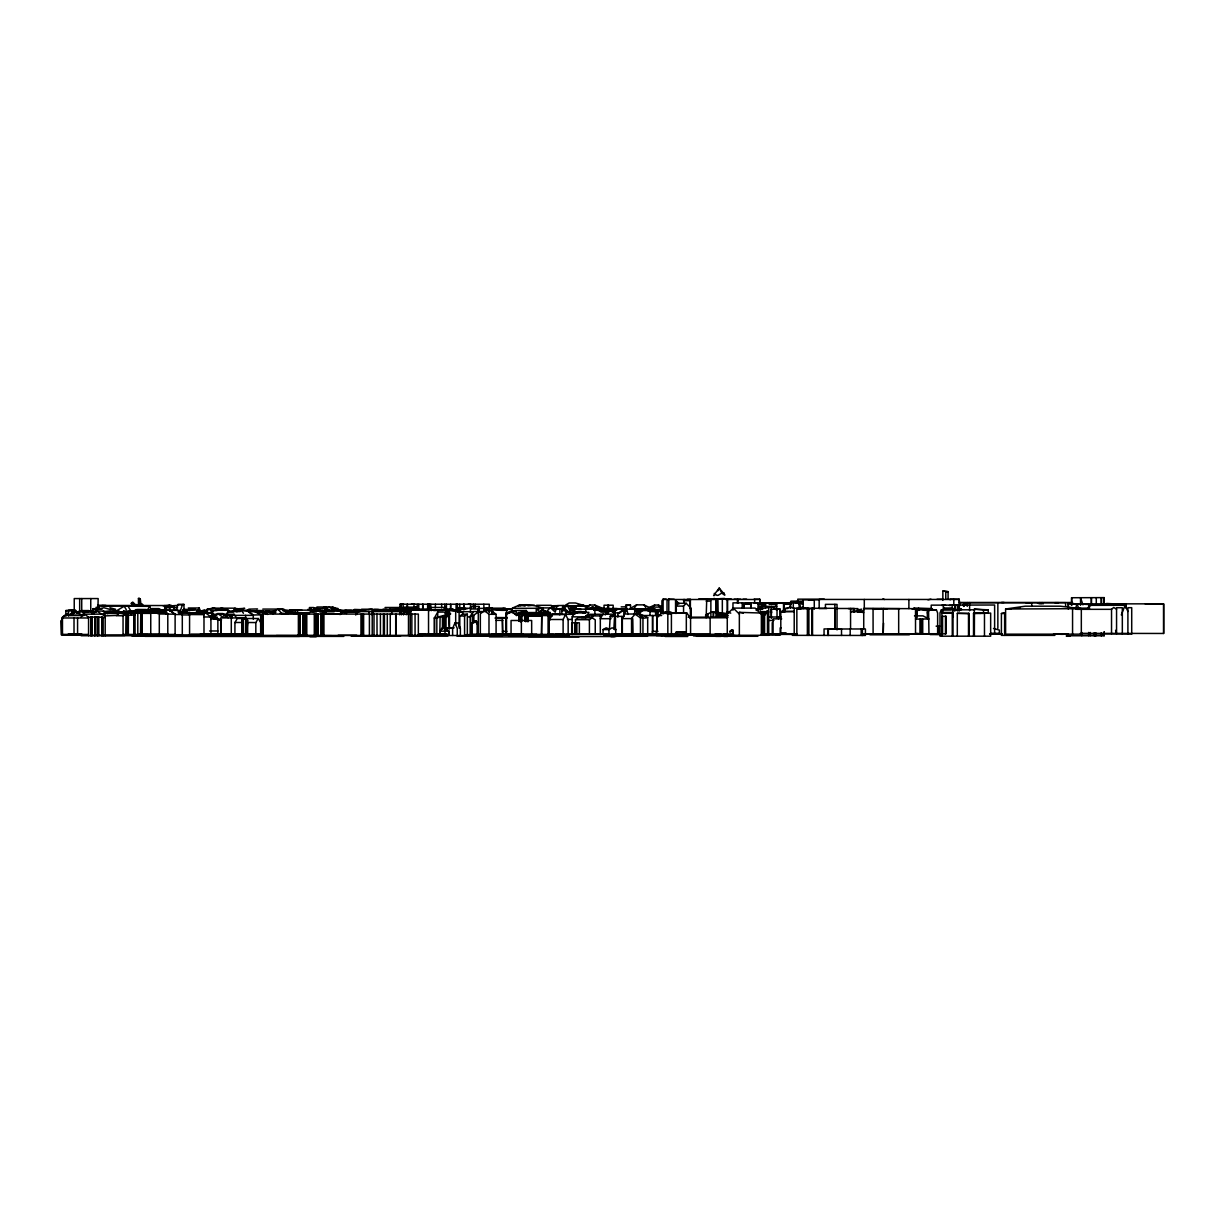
<?xml version="1.0" encoding="UTF-8"?>
<svg xmlns="http://www.w3.org/2000/svg" width="1225" height="1225" viewBox="0 0 1225 1225"><rect width="100%" height="100%" fill="white"/><g stroke="black" fill="none" stroke-linecap="round" stroke-linejoin="round"><path stroke-width="1.5" d="M478.424 608.672L478.485 612.102L478.485 608.412L492.511 608.289L492.511 613.832M525.877 621.243L525.234 615.517L525.265 621.274L525.234 615.517L548.08 615.562L550.285 612.546L518.742 612.546L518.803 615.746M779.804 609.208L771.291 609.208L771.321 618.181L771.291 607.018L774.077 607.018L774.077 609.208M988.238 612.73L974.319 613.051L974.273 636.188L974.319 613.403M716.334 611.842L716.472 599.025L716.656 613.679M576.592 613.082L574.203 613.082C575.628 611.26 583.238 610.509 585.029 613.082L583.697 613.082A28.42 2.71 6 0 1 585.32 613.143L583.069 612.852M105.748 611.75L115.349 610.708L115.334 611.566L110.357 611.612M883.577 623.157L883.21 634.029L883.21 608.519L886.823 609.085M942.301 625.531L941.903 636.188L941.903 612.454L952.269 612.454L953.356 616.665M246.455 635.147L247.695 622.484L255.826 622.576L258.276 618.503L260.665 622.468M544.497 613.465L545.033 610.785L540.822 610.724L539.398 613.281M801.808 604.277L802.161 602.562L799.986 602.7L799.113 604.277M470.951 606.482L470.415 608.917L478.317 609.055L479.021 606.482L470.951 606.482L471.074 608.274M615.44 630.584L615.44 616.588L614.582 616.175L610.218 616.175L609.499 628.685M614.582 616.175L613.863 628.685M585.657 618.043L586.362 615.317L586.362 617.186M591.92 618.043L592.624 615.317L592.624 617.186M1041.709 603.925L1042.077 602.577L1043.103 603.925M1075.458 609.07L1076.943 603.848L1079.041 609.07M634.274 613.832L635.622 609.208L624.98 609.208M1121.304 614.935L1125.086 605.288L1091.153 605.334L1088.244 607.355M574.693 612.913L571.585 612.944L572.841 609.024L573.974 610.678M732.764 629.926L733.178 634.183L730.039 634.183L730.039 631.227L732.764 629.926L732.351 634.183M197.623 612.607L199.154 607.998L188.282 607.998M446.237 615.455L446.911 613.449L450.57 613.434M918.168 609.254L918.551 608.121L932.164 608.595M165.988 613.955L166.462 612.531L158.362 612.469L159.296 613.955L175.114 614.184L175.114 634.718M184.148 604.522L177.947 604.522L175.987 610.31L180.519 610.356L182.556 604.538L183.842 604.308L184.148 610.356M706.136 617.752L706.733 599.347M730.881 631.227L731.34 629.926M190.962 613.189L202.278 612.776L203.993 614.628L203.993 635.117M927.34 613.021L928.565 609.958L936.421 609.866L937.63 613.021L937.63 633.892M562.03 608.764L563.362 605.472L557.467 605.563L555.507 609.958M90.926 635.729L91.109 616.91L94.907 617.216L94.907 635.729M1087.831 608.335L1089.178 608.212M689.813 608.167L690.379 599.362L690.379 617.798M761.506 607.003L761.843 606.207L762.808 607.003M452.622 628.394L454.934 623.02L458.028 622.958L460.37 628.394L460.37 635.438M132.438 603.466L132.912 602.363L134.168 603.466L130.983 603.466L132.912 602.363M517.578 613.419L526.321 610.525L527.96 613.312M790.217 608.274L790.217 602.746L795.806 602.608M951.32 609.683L941.412 609.728L940.019 612.868L940.019 636.188L990.658 636.188L990.658 613.097L973.523 613.403L973.523 636.188M239.258 609.483L244.709 608.35L233.883 609.024L236.9 609.024L235.062 608.167L233.393 611.842L228.064 611.796M952.177 609.024L944.781 608.993L944.046 608.029L943.327 609.024L943.327 605.15M717.927 590.741L719.197 588.107L721.862 593.053L724.419 595.028A3.706 0.858 49.2 0 0 724.909 594.937L719.197 588.107L713.624 595.442A3.476 0.842 -52.1 0 0 714.313 595.457L714.864 595.074M605.211 614.965L608.978 609.453L610.249 609.453L615.256 613.526L615.256 614.981L614.46 615.195L614.46 612.837L616.144 609.284L626.725 609.284L628.058 614.46M626.725 609.284L624.934 613.051L624.934 609.361L623.831 609.346L617.844 613.419L617.844 617.232M795.806 602.792L801.808 602.838L803.171 601.368M790.217 602.746L790.998 601.138L802.62 601.138M552.659 613.893L551.342 616.619L552.659 613.893L559.595 614.368L549.811 614.368M549.06 634.673L549.06 619.498L551.526 614.491L565.582 614.491L568.155 619.636L568.155 634.673L535.57 634.703M563.117 634.673L563.117 619.498L565.582 614.491M406.256 614.782L407.757 611.734L408.323 614.782M103.176 614.782L103.849 613.419L123.403 613.419M323.584 612.194L325.804 607.753L326.708 607.677L327.764 610.693M622.346 634.366L622.346 618.61L624.643 614.016L639.971 614.016L647.688 617.63L647.688 634.366M632.513 618.61L632.651 634.366L632.513 618.61L622.346 618.61M1039.152 603.925L1039.841 602.577L1040.546 603.925M573.698 613.082L574.234 612.071M470.614 634.657L470.614 616.895L473.355 611.704L461.611 611.704M147.398 610.28L149.557 606.36L124.246 606.207L114.951 611.719M247.664 635.147L247.664 620.248L244.173 617.967L241.738 620.325L241.738 635.147M724.297 593.053L723.516 594.186M612.822 609.683L613.434 608.58L617.14 608.58M211.466 613.357L213.181 610.295L228.769 610.295L226.12 614.812M756.208 610.555L756.989 609.177L759.178 609.192M446.421 612.087L437.738 612.087L434.661 617.492L434.661 634.473M401.754 609.284L402.244 608.427L403.515 609.284L403.515 614.827M602.93 614.184L600.311 618.686L611.091 618.686M611.964 617.186L613.71 614.184L615.471 616.711M551.342 616.619L552.659 614.368M234.924 635.147L234.924 622.484L237.328 618.503L258.276 618.503M572.182 616.849L574.862 612.362L588.934 612.362L586.254 616.849L572.182 616.849L572.32 634.489M101.797 635.729L101.797 617.339L105.182 617.477L103.788 614.154L84.494 614.154L81.11 616.864M450.54 614.246L448.442 614.246L446.022 618.135L446.022 629.083M355.633 614.996L358.221 610.923M544.222 611.52L542.997 608.442L538.25 608.396L536.259 611.52L536.259 608.304M784.413 608.549L784.965 611.796L782.331 611.811L784.413 608.549L787.828 608.488M182.112 612.699L183.811 610.05L197.715 609.943L199.476 612.653M226.977 614.031L228.692 611.352L241.402 610.372L247.955 611.367L253.284 615.363L233.699 615.363M195.954 612.653L197.715 609.943M428.719 610.953L431.001 607.478L445.042 607.462L446.987 610.418M443.083 610.418L445.042 607.462M610.249 609.453L607.462 613.603L610.418 609.667L617.262 609.667M536.718 634.244L470.293 634.259L470.293 616.19L473.417 611.535L485.192 611.535M641.318 608.81L651.731 608.702L643.952 604.859L636.556 604.874L633.784 608.825L629.681 608.81M666.216 599.132L663.108 599.132L661.929 600.801L661.929 611.979M521.268 621.565L521.268 614.169L549.137 614.108L518.757 614.169L518.742 612.546M210.179 616.91L213.028 613.021L197.96 613.097M968.837 603.542L969.526 602.593L970.231 603.542M344.21 612.837L342.495 610.938L340.029 614.2L324.089 614.184L326.585 610.938M448.733 634.489L448.733 631.181L443.94 626.297L439.913 631.181L439.821 634.489L440.097 617.17L444.614 616.068L444.614 627.077M983.966 612.837L979.847 613.403M308.424 614.184L311.012 610.846L342.495 610.938M525.602 621.488L525.877 615.562M541.312 634.489L541.756 615.532L541.756 634.489M443.557 626.434L439.821 631.181L448.962 631.181L448.962 634.489L434.293 634.336L434.293 617.967L449.529 614.001M324.089 614.169L326.738 610.846M527.868 605.808L534.468 605.227M587.832 607.554L589.883 605.028L594.753 605.028L604.048 608.871L604.048 605.211L613.174 605.211L613.174 608.947M937.707 628.838L938.733 627.583L939.07 633.784M360.548 609.652L354.53 609.422L350.09 611.581M642.957 634.366L642.957 617.844L638.547 614.154L635.055 614.154L631.549 618.303L631.549 634.366M655.038 608.794L651.455 608.794L654.609 605.058L658.422 605.043L661.699 606.543M763.803 614.797L766.881 611.198L768.749 612.01L768.152 611.198L765.058 614.797L763.803 614.797L763.803 633.953M116.712 613.128L118.473 611.091L114.966 611.091M314.764 609.575L316.999 607.003L325.728 607.003M512.264 608.304L542.966 608.304C533.105 604.538 521.789 602.608 512.264 608.304L512.218 611.091L515.48 611.306M157.719 612.791L134.842 612.531L134.888 634.428M153.048 612.5L154.457 612.898M664.792 613.373L665.68 612.393L671.407 613.909L671.407 634.382M656.738 634.382L656.738 618.196L662.112 612.393L671.407 613.909M123.051 612.822L130.172 612.561M445.027 627.782L445.027 615.455L446.911 613.449M683.565 612.469L683.565 606.069L686.184 603.297L691.237 608.503L691.237 617.522M487.688 609.514L489.158 607.952L489.311 604.216L400.56 604.216L400.56 607.83M138.456 605.701L138.456 598.428L140.262 598.795L141.105 605.64L135.393 604.384L132.958 604.384L131.718 605.64L132.606 605.64L132.177 602.394M676.399 609.82L676.016 606.145L678.834 603.297L686.184 603.297M674.255 599.285L668.789 599.102L667.028 600.878L667.028 613.909M721.862 593.053L718.233 595.258A3.568 2.664 -23.5 0 1 716.885 595.319L714.236 593.405M759.959 612.898L755.121 608.105L733.316 608.105L727.267 614.093L727.267 635.285L768.764 635.285M399.748 614.827L399.748 609.284L402.244 608.427M556.9 609.453L554.19 607.661L550.454 607.661L546.335 611.643L548.662 611.612M241.738 620.325L243.086 619.054L243.086 635.147M88.491 634.443L62.169 634.443L62.169 617.967L64.925 615.363L79.809 615.348M758.015 609.928L758.474 603.848L765.594 603.848L765.594 607.661M765.594 603.848L758.015 604.293M966.28 603.542L967.291 602.593L967.673 603.542M372.323 615.256L372.323 611.489L374.222 609.759L399.09 609.759M505.404 609.575L506.384 608.702L507.533 609.667M132.836 612.255L135.822 609.606L151.027 609.698M229.871 616.053L231.984 616.068L234.006 614.276L236.471 617.768M340.029 614.628L342.709 612.27M157.688 613.694L161.792 610.142L169.111 610.142L175.114 614.184M215.278 615.7L211.466 615.991L213.456 614.276L234.006 614.276M743.621 608.029L744.08 603.848L751.185 603.848L751.185 607.677M743.621 604.247L751.185 603.848M1076.775 609.33L1111.534 609.33L1113.739 607.432L1116.557 609.223M135.96 612.531L137.43 612.714L134.842 612.638M759.806 606.191L758.811 607.003L761.843 606.207M562.061 609.836L567.374 605.487L568.875 605.487L573.836 611.306M952.376 608.565L944.781 609.024L953.662 609.024L952.575 608.013L944.046 608.029M212.706 617.614L217.759 613.541L222.919 613.541L228.156 617.247L222.981 617.247L217.759 613.541M444.813 613.266L448.672 610.173L457.66 610.142M272.363 613.312L277.187 609.468L283.986 609.392L288.273 614.108L282.301 614.001L278.136 609.392M321.991 608.947L324.61 606.911L328.851 606.911L334.18 610.387L329.923 610.372L324.61 606.911M94.8 635.729L94.8 616.634L101.797 617.339M197.638 612.99L200.349 610.938M138.027 605.395L141.778 603.726L143.294 605.395L138.027 605.395L141.105 605.64M157.903 611.765L160.597 609.744C174.455 611.153 150.598 607.462 150.17 612.117M315.361 610.479L317.918 608.58L324.717 608.58L327.32 610.264M496.079 634.519L496.079 614.337L491.547 610.708L484.487 610.708L480.338 613.786L480.338 634.519L727.972 634.29M120.877 613.174L123.679 611.122L137.445 611.076M472.758 623.28L472.758 615.976L478.225 611.995L482.114 611.995M92.365 614.169L96.714 611.03L103.467 611.03L107.754 613.725M164.962 611.107L164.962 607.324L167.427 605.763L170.887 605.196L174.088 607.324L174.088 608.993L173.368 607.324L177.579 607.753M575.459 623.326L575.459 619.697L578.169 617.798L592.134 617.798L595.243 619.85L595.243 634.244M575.459 619.697L589.409 619.697L592.134 617.798M78.201 612.913L81.554 610.601L88.767 610.571M307.123 614.077L308.256 613.296L308.639 614.077M624.934 609.361L619.697 612.944L614.46 612.837M68.003 613.266L62.475 617.032L62.475 634.688L82.274 634.642L61.25 634.795L61.25 620.386L61.74 634.795M246.593 610.754L248.981 609.131L257.51 608.917M242.581 635.147L242.581 619.054L244.173 617.967M459.788 628.333L459.788 615.991L464.581 615.991L467.337 614.169L467.337 635.392M459.788 615.991L462.621 614.184L467.337 614.169M433.681 610.555L442.975 610.418M669.355 613.373L686.842 613.021L690.578 618.196L690.578 634.382M287.109 611.918L290.279 609.973L298.165 609.973M471.12 634.152L471.12 623.295L476.173 620.907L478.225 623.954L477.122 623.954L475.055 620.907M473.524 622.514L476.173 620.907M601.23 608.902L597.708 606.819L588.689 608.917L593.237 606.681M144.397 613.235L145.867 612.347L144.397 613.235L145.867 612.745L139.298 612.531L140.768 612.73L140.553 634.428M660.581 613.388L686.842 613.021M918.551 608.121L914.141 608.121L912.212 609.254L931.72 609.254M574.203 613.082L577.679 612.76M603.052 634.32L603.052 629.573L606.191 627.828L609.499 629.175M603.052 629.573L608.963 629.573L612.102 627.828L615.716 629.313L615.716 634.32M630.86 608.029L636.556 604.874M525.173 605.946L521.437 605.089L524.147 605.135M413.223 608.503L415.75 607.156L417.572 609.177M212.43 618.87L217.315 617.293L217.315 618.472L221.557 619.85M161.991 610.372L158.867 608.611L152.13 608.611L146.127 611.704L148.332 611.688M1078.49 608.274L1079.332 607.845M125.118 612.439L123.419 612.439M103.405 614.628L109.255 611.734L114.185 611.734L118.289 614.674M585.259 607.294L589.883 605.028M973.523 613.403L983.522 613.403L983.522 609.836L974.319 609.192L974.319 636.188M675.679 632.483L684.27 631.778L686.322 632.697L677.195 631.778L675.679 632.483L675.679 634.382M705.661 616.512L705.661 614.965L712.047 611.857L727.604 613.541L727.604 599.025L710.868 599.025L710.883 616.512M505.971 614.322L510.902 612.041L520.349 616.466M589.501 616.543L586.362 615.915L589.792 614.322L613.71 614.184M586.362 615.915L600.311 615.915L603.726 614.322M648.025 608.044L654.609 605.058M592.471 607.033L588.536 608.932M347.594 611.321L351.422 610.984L347.594 612.102M583.697 612.944L585.764 612.531M505.971 634.489L505.848 613.266L511.805 610.708L514.592 610.708L518.772 615.011M508.145 613.449L514.592 610.708M711.679 636.28L715.032 634.918M286.788 612.132L289.605 611.045L294.23 613.893M573.3 608.243C578.843 607.906 574.004 610.203 570.237 608.963L578.996 609.024M94.111 614.138L90.267 611.888C91.768 607.983 59.994 615.654 73.408 614.276M142.498 613.235L143.968 612.347M591.093 608.534L610.984 608.549L610.984 611.122M413.56 608.289L416.699 607.508M917.142 617.553L917.142 609.882L919.378 609.836L916.223 610.372L916.223 617.645M798.761 608.182L802.314 607.187L807.643 608.687L798.026 608.687M399.779 610.249L391.709 611.581L391.709 614.506M245.98 635.147L245.98 619.054L247.664 620.248M636.724 610.647L641.18 610.509M636.158 610.877L639.527 609.943L642.604 610.846M647.765 610.877L651.118 609.943L654.196 610.846M721.142 636.28L724.756 635.316M434.906 609.621L430.848 610.509L434.263 609.621L438.06 610.494M603.466 609.223L606.926 608.35L612.5 609.774M609.284 609.223L612.73 608.35L616.435 609.238M434.293 617.967L440.097 617.17M221.021 608.059L227.819 609.667L219.704 609.652L213.058 608.013L206.933 609.514L206.933 613.082M399.365 609.529L375.753 610.05M355.954 611.489L370.593 609.315L385.446 609.728M774.644 604.369L776.711 604.185L776.727 610.035M783.541 609.897L783.541 604.262L791.105 604.155M1054.909 635.377L1001.407 635.377L1001.407 613.511L1004.27 612.822M65.859 616.206L65.859 610.586L75.506 610.601M400.866 607.891L399.932 608.059L408.752 607.952M307.842 609.453L311.303 608.641M126.895 611.918L130.095 611.168L132.79 611.964M640.553 611.888L635.76 611.597L646.05 609.575L650 611.52L657.81 611.826L657.81 615.593M223.455 615.7L228.187 614.72L231.984 617.722L231.984 616.068M653.767 610.601L659.004 609.575L663.169 611.612L657.794 611.581M874.681 609.392L875.936 609.147M857.01 610.081L861.742 609.147M404.082 608.105L405.016 608.105M210.685 619.482L211.466 615.7M550.454 607.661L555.247 612.224L555.89 609.254L561.831 608.932L561.831 614.276M555.89 609.254L561.831 608.932M503.536 609.33L512.173 608.871M647.688 617.63L642.957 618.334L639.971 614.016M878.019 609.055L881.709 608.565M638.378 611.888L640.736 611.842L638.378 611.888L639.664 610.555L640.736 611.888M630.507 608.794L630.507 605.181L625.699 605.288L625.699 608.81L613.434 608.58M625.699 605.288L630.507 605.181M337.442 610.739L340.703 610.418L332.71 607.003L329.219 607.003M795.255 633.723L780.8 633.723L780.8 611.551L793.892 611.413M916.223 610.372L919.255 610.295M372.323 611.489L374.222 611.321L372.507 611.321M97.587 607.309L97.587 609.3L102.134 609.147M487.688 608.289L484.472 608.58L491.593 608.35L491.593 612.041M492.511 608.289L491.837 613.878M283.021 609.468L283.986 609.392M714.864 598.826L713.945 598.443A5.513 1.256 -6.1 0 0 714.971 598.78M83.223 612.056L89.073 611.75L83.223 612.056L83.223 615.455M296.817 612.883L309.512 612.653L296.817 612.883L300.431 614.108M467.46 608.611L460.003 608.657L460.003 612.316M216.779 615.746L210.685 615.823M411.34 604.201L414.862 604.216M460.003 608.657L470.951 608.197M171.929 605.808L178.421 605.349M103.849 613.419L105.197 615.884L116.329 615.455M163.093 605.808L169.724 605.349L172.158 606.666M814.288 608.427L809.296 608.748M178.758 612.561L186.935 612.087L189.569 614.981L182.295 614.904L179.753 612.087L186.935 612.087M502.434 620.386L502.847 634.473M613.434 609.131L618.15 608.856L613.771 608.871M576.102 613.021A28.42 2.71 6 0 1 577.159 612.975L573.698 612.959M177.518 610.295L169.417 610.341L177.518 610.295L182.295 614.521L182.295 635.53M404.051 607.952L400.33 608.09L404.051 607.952L401.356 607.86L401.279 604.216L400.162 604.139L400.162 607.784M1011.391 608.779L1005.603 608.993L1005.603 634.167L1081.323 634.167L1081.323 608.672L1060.237 606.191L1025.187 606.191L1005.603 608.993L1081.323 608.672L1077.541 608.672M202.232 611.505L202.998 610.234L208.036 610.234M198.573 611.459L207.576 611.336M97.678 606.13L134.383 605.839M131.718 605.64L138.655 605.456M183.383 609.483L195.28 609.33L191.483 609.453M182.923 609.713L186.246 609.606M949.283 605.472L950.876 605.41M208.954 634.305L211.848 634.228M635.515 610.678L637.276 610.632M584.738 605.671L564.403 605.747L569.104 602.991L575.505 602.991L584.846 605.732M552.383 605.763L556.885 605.671M370.961 611.428L374.406 611.352M356.934 614.475L356.934 611.581L410.865 611.551L410.865 615.088M253.284 614.996L260.634 614.843L254.861 610.724L247.343 610.724L253.284 614.996L253.284 619.176M133.234 612.776L140.002 613.373M241.938 610.341L249.885 610.234M937.707 628.976L939.07 628.961L937.707 628.502M676.016 606.145L683.565 606.069M345.174 610.724L357.195 610.601M689.798 608.519L691.237 608.503M118.626 611.979L123.587 611.933M467.705 616.925L470.614 616.895M882.934 598.841L884.511 599.5M484.288 609.438L488.086 609.422M503.245 609.33L510.825 609.3M923.895 609.851L926.988 609.836M561.831 610.693L566.118 610.678L569.196 612.561L565.016 608.702L559.396 608.702M319.557 611.597L322.91 611.597M600.954 608.81L602.486 608.81M287.217 610.494L283.404 610.509L302.131 610.326M276.283 610.525L264.891 611.489L269.76 611.796L248.568 611.627M80.237 611.214L97.632 611.198M929.806 609.836L917.142 609.882L920.664 608.947L927.34 610.387L927.34 618.702M229.044 611.597L240.238 611.581M863.732 612.668L854.514 610.8L850.563 611.765L862.385 611.765M661.224 612.469L670.764 612.347M718.325 616.512L718.478 613.557L719.381 613.557L722.918 614.337L722.918 616.512M718.952 616.512L718.952 613.694L712.047 611.857M473.386 616.19L470.293 616.19M525.602 615.915L541.312 616.098M942.852 600.403L942.852 591.093L948.089 591.675L948.089 599.01M698.755 598.948L709.857 599.04M727.558 599.086L730.115 599.086M734.035 599.147L740.911 599.224M742.962 599.178L746.592 599.178M754.033 599.209L759.76 599.209L760.312 600.801M824.333 599.147L797.797 599.163L797.797 602.838M930.954 599.178L927.922 599.837M937.002 599.301L942.683 599.301M959.818 604.966L959.19 599.239L949.942 599.102L950.156 599.852M663.108 599.5L715.385 599.5M725.69 599.5L759.868 599.5M959.19 599.469L819.173 599.438L819.173 608.549L826.798 608.549M819.647 599.867L803.171 599.867L803.171 608.626M689.813 600.679L683.473 600.679L684.071 599.362L684.071 603.037M706.136 601.123L710.469 601.123M796.219 601.567L797.797 601.567M798.792 601.996L802.344 601.996M1001.545 602.455L1004.102 602.455M959.895 602.516L1072.533 602.516M791.105 602.792L732.963 602.868L732.963 610.218M959.206 602.7L1065.597 602.685L1065.597 606.39M745.78 603.052L751.323 602.945M754.095 603.006L756.866 603.006M759.837 602.991L790.293 602.991M1026.152 602.945L1031.572 602.945M1037.544 603.175L1039.52 603.175M1068.506 603.848L1163.52 603.848L1163.52 633.463M470.722 604.216L468.241 604.216M1107.507 604.032L1125.943 604.032M1145.329 604.048L1163.75 604.048L1163.75 633.463L1080.312 633.356M776.711 604.185L769.132 604.293L770.081 604.369M177.931 604.538L182.556 604.538M1088.826 608.136L1088.826 604.522L1088.596 608.136M1126.403 604.476L1106.543 603.466M97.617 605.196L105.978 605.456M521.345 605.364L519.905 605.364L520.809 605.502M536.581 605.318L551.204 605.318L553.287 607.86M579.532 605.227L583.376 605.227M944.766 605.211L945.623 605.211M958.915 610.999L958.915 605.257L954.719 605.257L954.719 610.999M101.905 605.456L169.586 605.548M551.204 605.778L558.493 605.793M562.168 605.778L586.836 605.778L586.836 609.468M762.808 605.885L765.365 605.885M776.727 606.39L760.158 606.39L760.158 610.218M621.182 606.88L626.006 606.865M403.974 607.156L415.75 607.156M164.962 607.324L174.088 607.324M385.048 607.493L401.785 607.493M389.657 607.86L413.728 607.86M539.23 607.906L550.27 607.906M212.292 608.167L235.062 608.167M487.55 608.182L502.755 608.182M800.997 608.488L794.213 608.182L794.213 634.029M1016.597 608.09L1020.088 608.09M1089.745 608.09L1072.043 608.258M313.983 608.412L317.382 608.412M334.18 608.412L337.901 608.412M463.586 608.396L456.925 608.197L465.99 608.58L457.874 608.396L457.874 612.071M836.124 608.488L854.3 608.488L854.3 611.78M416.546 608.672L417.572 608.672M848.267 608.626L857.898 608.626L857.898 612.056M863.732 628.502L863.732 608.519L915.519 608.657L915.519 634.029M959.833 608.748L961.38 608.748M207.377 608.856L212.844 608.856M415.489 609.039L418.337 609.101M449.835 609.024L452.974 608.978M553.792 608.963L557.283 608.963M585.443 608.932L591.2 608.932M592.487 608.779L611.045 608.779M632.712 608.81L642.145 608.81M643.247 608.81L651.133 608.825M774.077 608.917L779.804 608.917L780.386 610.77M798.026 608.856L800.997 608.856M932.47 608.856L914.432 609.254L914.141 608.121M99.286 609.147L97.587 609.147L103.957 607.738L109.637 609.3L115.594 609.284L109.928 607.738M262.824 609.085L282.47 609.085M361.528 609.223L372.293 609.223M410.099 609.07L431.139 609.055M444.92 609.024L452.638 609.024M604.782 609.131L601.429 608.84M974.319 609.192L988.238 609.836L988.238 613.403L988.024 612.622M97.587 609.3L99.286 609.3L99.286 607.309L96.117 607.309L96.117 612.423M374.329 609.514L378.464 609.483M382.812 609.315L390.53 609.483M553.991 609.407L555.737 609.407M762.608 609.33L757.264 609.346L771.337 607.033M137.246 609.591L146.127 609.591L148.332 612.056M452.01 609.744L457.706 609.744M492.205 609.591C523.565 608.764 497.733 612.699 489.158 607.952M634.351 609.637L661.561 609.606M959.833 609.606L942.76 609.606L942.76 613.112L953.004 613.112M960.553 609.606L961.625 609.606M387.131 609.728L428.536 610.096L428.536 634.565M400.269 609.728L397.803 609.759M919.378 609.836L918.337 610.372M923.191 609.836L935.992 609.836M953.004 609.805L974.962 609.805M215.784 610.157L218.05 610.157M297.553 610.157L310.675 610.157M312.804 610.203L317.459 610.203L309.144 609.407L312.804 610.203L312.804 612.378M345.144 610.035L351.376 610.035M387.222 610.28L400.223 609.989M403.423 610.096L414.433 609.989L401.632 609.728M570.544 610.264L574.341 610.264M593.849 610.264L615.991 610.264M183.98 610.617L183.076 610.525L189.936 610.617M328.683 610.463L344.761 610.463L346.507 613.495M515.082 610.525L526.321 610.525M599.53 610.418L605.15 610.418L606.589 612.163L600.939 612.102L599.53 610.418L593.941 610.05L605.15 610.418M634.887 610.387L641.624 610.8M217.039 610.571L210.21 610.571L213.487 611.091M323.369 610.571L329.739 610.571M340.55 610.571L346.568 610.571L351.851 612.102M396.808 610.617L398.906 610.617M598.657 610.586L614.904 610.586M634.565 610.555L647.259 610.555M856.918 610.647L860.118 610.647M68.508 615.899L68.508 610.264L75.598 610.28L77.558 613.174L75.047 611.076L78.691 613.419M88.215 611.015L93.268 611.015M136.312 611.045L141.488 611.045M198.266 610.923L206.657 610.938M233.393 610.953L240.023 610.953M285.18 611.045L289.605 611.045M512.264 611.045L515.847 611.045M856.78 610.846L863.763 610.846M141.442 611.091L147.934 611.091M200.027 611.168L207.347 611.168M285.103 611.183L288.932 611.183M347.839 611.214L352.8 611.214M766.881 611.198L768.152 611.198M78.232 611.443L93.912 611.443M110.265 611.352L103.39 611.352L106.284 613.097M114.583 611.367L119.254 611.367L121.964 613.633M137.552 611.474L130.692 611.474L133.173 613.373M151.15 611.428L161.823 611.428M198.634 611.505L204.33 611.489M360.64 611.505L354.913 611.505L356.245 612.041M780.8 611.551L794.213 611.551M152.252 611.673L155.698 611.673M310.629 611.658L314.856 611.75M319.786 611.719L334.119 611.765M356.934 611.581L359.492 611.581M410.865 611.551L403.607 611.597L403.699 614.506M760.449 611.627L765.564 611.627M151.15 612.01L147 612.01L150.017 613.403M285.838 611.826L287.094 611.826M178.069 612.102L183.719 612.102M270.327 612.102L275.839 612.102M341.53 612.301L356.751 612.27M661.209 612.347L671.438 612.347M739.349 635.285L739.349 612.347L765.38 613.158M113.879 612.714L165.988 612.73M212.43 612.73L178.59 612.699L187.93 612.776L189.569 614.537L189.569 635.53M269.944 612.714L275.61 612.714M120.28 612.868L127.094 612.852M148.975 612.898L159.296 612.898L159.296 634.259M271.031 613.005L275.395 613.005M941.412 609.728L942.438 612.868M280.173 613.327L294.383 613.327M306.296 613.296L308.256 613.296M957.307 636.188L957.307 613.327L969.235 613.511L969.235 636.188M141.304 613.373L150.752 613.373M294.398 613.373L309.129 613.373M617.844 613.419L619.008 613.419M969.235 613.511L957.307 613.327M1001.407 613.511L1004.623 613.511L1004.623 635.377M182.295 614.521L175.114 614.521L170.367 610.295M560.851 614.322L574.908 614.322M764.584 615.241L761.368 614.429L764.584 615.241L764.584 634.014M228.187 614.72L224.328 614.72L228.156 617.722M134.888 615.057L123.051 615.057L123.051 635.147M614.46 614.981L615.256 613.526L608.978 609.453M68.248 615.455L84.372 615.425M445.027 615.455L448.518 615.455M640.001 615.532L661.653 615.532M914.493 615.869L922.992 615.869L928.963 618.993L922.165 618.993L922.165 633.83M623.571 616.466L610.218 616.175M688.144 617.17L727.972 617.17M768.764 617.002L780.187 617.002M496.048 617.538L507.242 617.63M581.278 617.507L585.657 617.507M245.858 617.921L220.714 617.921L220.714 635.147L260.665 635.147L260.634 614.445L254.938 611.796L261.874 611.796L267.555 614.445L261.553 611.122L269.423 611.137L273.236 613.817M635.055 614.154L640.461 617.844L642.957 617.844M689.598 617.905L727.497 617.737M62.169 617.967L88.491 617.967M214.222 618.043L220.959 620.294L211.129 618.043L220.959 620.294L220.959 634.183M495.007 618.089L506.92 618.089M217.315 618.472L215.37 618.472L215.37 617.293M781.703 618.855L773.082 618.855L773.082 634.428M242.581 619.054L246.455 619.054M915.519 618.993L922.716 619.268L922.716 633.83M567.481 619.452L572.32 619.452M549.06 619.498L563.117 619.498M496.14 620.355L502.847 620.355M234.924 622.484L242.29 622.484M936.114 626.174L939.789 626.174M454.138 627.797L446.283 628.287L452.622 628.287L452.622 635.438M781.091 627.889L780.172 627.889L780.172 632.835L786.082 632.835M939.07 628.961L938.365 633.784M614.169 629.313L615.716 629.313M209.567 630.982L217.866 630.982M502.434 631.35L506.92 631.35M657.963 631.334L652.42 631.334L652.772 634.443M730.039 631.227L733.178 631.227M916.223 633.447L918.337 633.447M990.903 633.294L999.722 633.294M913.819 633.723L939.789 633.723M990.168 633.754L1001.545 633.754M210.21 634.014L238.645 634.014M239.059 634.029L260.634 634.029M419.639 634.029L424.738 634.029M428.076 634.029L446.849 634.029M491.837 633.953L493.614 633.953M494.762 633.953L498.897 633.953M500.872 633.968L523.152 633.968M571.876 633.953L606.39 633.953M614.613 633.953L657.81 633.953M690.823 634.014L693.962 634.014M761.368 634.014L797.107 634.029M863.334 634.014L941.03 633.953M989.923 633.892L1002.05 633.892M1053.531 633.983L1068.062 633.938M1080.664 633.815L1131.854 633.968M68.248 634.075L81.784 634.075M139.298 634.259L167.794 634.244M190.962 634.106L260.91 634.06M418.904 634.029L433.681 634.029M548.31 634.183L553.685 634.183M554.971 634.121L564.939 634.121M566.379 634.183L609.468 634.167M610.938 634.259L650.276 634.045M650.781 634.244L710.423 634.244M715.002 634.152L721.28 634.152M723.102 634.121L728.431 634.167M764.522 634.183L797.368 634.183M863.365 634.259L940.984 634.213M989.586 634.198L1001.943 634.198M123.051 634.428L150.752 634.428L150.752 612.898M152.252 634.458L175.114 634.458M200.165 634.305L262.272 634.519M767.983 634.336L797.184 634.428M935.471 634.29L940.034 634.29M1060.62 634.32L1063.453 634.32M139.681 634.627L147.965 634.627M148.485 634.718L182.295 634.718M201.206 634.749L207.53 634.749M217.392 634.688L261.859 634.596M418.108 634.565L446.757 634.565M466.281 634.657L476.142 634.657M515.235 634.627L522.554 634.627M615.241 634.764L622.989 634.565M686.23 634.55L693.656 634.565M724.817 634.611L728.599 634.611M930.081 634.565L940.907 634.565M200.854 635.04L208.357 635.04M228.355 634.841L236.67 634.841M445.027 634.81L446.237 634.81M516.491 634.81L522.417 634.81M539.322 634.81L563.531 634.81M603.68 635.009L632.452 635.009M686.383 634.872L694.039 634.872M768.412 634.994L780.524 634.994M869.964 634.81L909.302 634.81M90.604 635.224L153.018 635.178M180.167 635.193L212.185 635.193M297.583 635.27L303.647 635.27M338.146 635.27L356.751 635.27M465.561 635.163L516.889 635.163M611.933 635.055L657.672 635.055M694.238 635.254L720.361 635.254M103.099 635.484L124.935 635.484M133.112 635.377L142.33 635.377M147 635.53L224.925 635.362M226.028 635.407L234.021 635.407M250.467 635.377L502.755 635.561M656.324 635.561L686.827 635.469M726.456 635.377L729.564 635.377M792.345 635.346L865.417 635.453L865.417 628.976L827.824 628.992L827.824 635.453M81.11 635.729L182.831 635.653M206.765 635.576L230.729 635.576M276.283 635.591L331.608 635.698M387.467 635.637L422.579 635.637M508.314 635.561L529.077 635.561M615.042 635.561L623.433 635.561M628.41 635.622L661.73 635.698M676.506 635.653L680.043 635.653M720.07 635.591L725.491 635.714M1066.362 635.76L1104.215 635.76L1104.215 631.947M132.024 635.989L167.274 635.989M221.174 636.066L234.741 636.066M409.472 635.882L447.967 635.928M456.925 636.02L492.511 636.02M522.233 635.821L569.196 635.821M661.393 635.852L672.663 635.852M693.549 635.943L754.692 635.943M186.2 636.25L207.071 636.25M351.162 636.081L400.514 636.081M490.934 636.097L494.303 636.097M614.919 636.28L647.596 636.28M696.474 636.28L757.907 636.28M1066.424 636.265L1070.114 636.265M144.917 636.342L299.267 636.556M299.512 636.388L343.781 636.388M528.358 636.51L615.991 636.541M665.083 636.464L687.822 636.464M715.66 636.372L720.744 636.372M723.837 636.449L727.772 636.449M309.925 636.74L316.218 636.74M610.969 636.632L614.429 636.632M489.449 636.893L578.996 636.893M728.906 599.086L731.677 599.086M687.332 599.285L690.088 599.285M941.642 605.395L943.097 605.395M92.962 612.408L92.962 608.687L96.117 608.687M983.522 609.836L988.238 609.836M256.117 610.54L262.609 610.555M282.761 610.663L296.052 610.586M705.661 614.965L707.238 614.69M212.277 634.121L215.615 634.121M400.162 604.139L403.821 604.308M398.891 608.029L400.008 608.029M578.261 609.024L580.711 609.024M453.235 610.341L456.848 610.356M211.466 615.991L215.278 616.007M768.642 620.462L773.924 620.462M942.852 591.093L948.089 591.675M138.456 598.428L140.262 598.795M1068.261 609.009L1068.261 603.374L1068.506 607.554M601.552 609.07L605.043 609.085M310.813 611.734L314.151 611.75M162.833 610.8L137.644 610.785L140.446 613.25M294.23 613.158L288.273 613.22M203.993 616.956L210.93 617.002L210.93 634.106M246.455 622.53L247.664 622.53M393.103 610.632L398.493 610.663M484.487 610.708L488.989 614.276L496.079 614.337M189.569 614.537L203.993 614.628M414.463 609.055L415.857 609.055M344.378 611.076L345.817 611.091L335.972 609.882L338.575 610.708M407.067 611.597L403.699 611.581L407.067 611.597L403.071 610.387M449.498 628.211L449.498 610.28L459.115 611.842L459.115 628.134M706.136 614.628L706.366 616.512M722.505 616.512L722.505 614.322L728.278 615.532M924.523 610.341L929.806 610.387L922.471 608.947M336.906 610.372L340.703 610.418M284.828 610.724L286.42 610.739M399.748 609.284L443.527 610.28M383.67 609.483L386.855 609.514M716.885 598.872L715.017 598.749M675.557 613.388L675.557 600.434L679.37 603.757M431.537 610.081L453.572 610.387L449.697 610.218M462.621 614.184L462.621 611.78L459.115 611.842M637.551 614.154L638.547 614.154M259.639 611.26L263.007 611.306M521.268 614.169L521.896 615.562L525.265 615.608M71.632 614.659L71.632 611.015L75.047 611.076M808.408 599.913L814.242 600.005M471.12 623.295L472.207 623.326L472.207 634.152M197.363 612.071L200.487 612.132M65.859 610.586L74.924 610.28M503.368 607.952L505.113 608.013L506.538 609.667M571.646 612.944L566.976 612.393M924.523 610.127L929.806 610.387M943.097 605.303L944.766 605.395M1068.261 603.374L1088.826 604.522M96.117 609.116L92.962 608.687M84.494 614.154L88.568 617.216L90.926 617.385M118.289 611.29L119.254 611.367M783.541 604.262L790.646 604.262L790.646 608.013M576.026 613.036L574.203 612.822M136.434 612.699L139.788 613.036M311.135 610.907L314.519 611.382M863.732 608.519L899.655 608.657M772.209 633.922L779.406 634.994M142.498 612.5L143.463 612.653M135.883 612.73L138.624 613.158M873.058 608.503L873.103 634.029M732.183 635.147L739.119 636.28M878.31 609.085L873.042 609.085M592.732 608.718L593.972 609.07L591.093 608.902M739.349 612.347L743.345 613.158M132.958 604.384L138.655 605.563M154.166 612.73L152.467 612.408M456.558 610.28L462.621 611.78M968.5 613.327L968.5 636.188M993.49 628.471L999.386 630.094L999.386 633.294M793.892 608.182L790.324 607.171L784.965 608.687L784.965 611.397M941.903 612.868L942.76 613.112L941.903 612.454M199.032 610.846L202.676 611.964M726.777 611.857L730.758 613.143M958.915 605.257L954.719 605.257L954.995 610.632M347.088 611.015L350.228 612.087M575.704 608.013L571.34 607.141L570.237 608.243L570.942 609.039M197.715 612.316L200.165 612.73M115.349 610.708L120.096 612.898M76.134 612.485L77.558 613.174M657.81 611.826L657.304 615.379M781.029 616.987L778.38 616.971L778.38 618.855M724.587 598.443L720.101 598.642A5.513 1.256 -6.1 0 1 717.023 598.918M152.13 608.611L155.299 610.387M76.425 611.888L82.014 615.164M96.714 611.03L102.425 614.628M317.918 608.58L322.91 611.826M323.17 612.102L320.705 610.494L313.646 610.494L316.172 612.148M161.792 610.142L167.794 614.184M318.194 610.907L313.646 607.539L309.374 607.539L313.554 610.632M205.341 612.714L210.93 617.002M290.279 609.973L295.347 614.047M130.646 611.122L133.142 613.189M123.679 611.122L126.175 613.189M75.047 610.969L77.604 613.112M541.588 608.641L545.982 613.48L542.032 608.641M952.269 612.454L952.269 636.188M71.632 611.015L74.143 613.266M448.962 631.181L444.369 627.858L444.721 626.725M400.621 608.442L401.494 614.827M733.316 608.105L739.349 614.093M678.328 603.267L675.557 600.434M511.805 610.708L516.552 615.639M166.462 612.531L167.794 613.955L167.794 634.458M658.422 605.043L660.551 607.539M610.418 609.667L612.439 612.025M505.848 613.266L506.538 614.123M594.753 605.028L596.789 607.554M241.402 610.372L243.453 613.281M643.952 604.859L645.789 607.508M128.12 606.298L131.825 612.638M124.246 606.207L126.252 609.652M372.323 610.831L373.242 612.454M802.161 602.562L803.141 604.277M545.033 610.785L546.549 613.465M169.31 605.303L170.459 611.107M565.016 608.702L566.118 614.261M244.862 617.967L245.459 619.054M149.557 606.36L151.287 609.499M168.82 605.64L169.739 611.107M408.936 611.719L410.452 614.782M567.374 605.487L570.758 612.577M199.154 607.998L200.64 611.153M1125.086 605.288L1127.903 611.505M454.934 623.02L457.262 628.394L457.262 635.438M332.71 607.003L334.18 611.061M963.692 606.452L963.126 604.828L966.77 604.828L967.26 606.344M635.622 609.208L636.694 612.286M1080.542 597.739L1082.977 604.859M790.232 602.532L790.692 603.925M416.163 607.508L416.714 609.177M443.94 626.297L445.349 634.489M1115.577 630.308L1116.557 633.815L1116.557 607.707L1122.33 607.753L1122.33 633.815M538.25 608.396L539.031 611.52M448.442 614.246L449.315 629.083M479.021 608.412L479.297 609.667L479.297 608.412M540.822 610.724L541.389 613.449M756.989 609.177L757.264 610.555M799.986 602.7L800.293 607.998M325.804 607.753L326.325 610.724M928.565 609.958L928.963 633.892M1101.29 633.111L1101.581 635.76L1101.581 633.111M771.291 609.208L771.689 612.791M583.957 611.52L584.126 613.082M479.021 606.482L479.297 609.667M717.513 613.679L717.329 599.025L717.437 616.512M717.069 613.679L716.885 599.025L716.885 613.679M1131.716 633.815L1131.716 607.677L1127.903 607.722L1127.903 633.815M1125.943 603.848L1125.943 607.707M1125.698 604.032L1125.698 607.707M1111.534 609.33L1111.534 633.815M1104.215 605.242L1104.215 597.616L1071.523 597.739L1071.523 605.288M1104.092 597.616L1104.092 605.272M1104.092 631.947L1104.092 635.76M1101.581 597.647L1101.581 605.242M1101.137 597.647L1101.137 605.242M1101.137 633.111L1101.137 635.76M1096.283 597.647L1096.283 605.242M1096.283 633.111L1096.084 635.76M1095.318 633.111L1095.318 635.76M1094.874 633.111L1094.874 635.76M1094.155 632.774L1094.155 635.76M1091.49 597.739L1091.49 605.288M1091.291 597.739L1091.291 605.288M1090.25 632.437L1090.25 635.76M1088.673 632.437L1088.673 635.76M1081.782 632.437L1081.782 635.76M1080.542 597.647L1080.542 605.303M1072.564 608.993L1072.564 634.167M1071.722 597.739L1071.722 605.303M1058.63 602.685L1054.924 602.685M1031.726 602.654L1031.726 606.39M997.854 602.654L997.854 628.318M994.623 633.616L994.623 605.012L931.199 605.15L931.199 608.856M984.471 613.403L984.471 636.188M969.603 605.012L969.603 610.739M963.983 602.669L963.983 606.329M959.389 605.012L959.389 610.739M959.19 599.239L959.19 606.543M957.383 605.257L957.383 610.999M953.8 599.469L953.8 604.92M953.004 609.606L953.004 636.188M952.162 605.058L952.162 608.672M945.777 591.675L945.777 599.01M945.486 616.313L945.486 633.846M920.618 619.268L920.618 633.83M920.082 618.993L920.082 633.83M916.468 612.822L916.468 616.328M908.889 599.469L908.889 608.565M898.675 608.657L898.675 634.029M864.299 599.438L864.299 608.565M862.385 628.976L862.385 635.453M862.247 628.976L862.247 635.453M861.175 628.976L861.175 635.453M853.641 608.626L853.641 612.255M850.563 608.488L850.563 628.502M850.181 628.992L850.181 635.453M841.498 628.93L841.544 635.453M840.365 628.93L824.058 628.93L824.058 635.453M837.027 629.91L837.027 604.354L825.436 604.354L825.436 608.289M835.205 628.149L835.205 608.289L796.847 608.289L796.847 635.377M834.883 604.354L834.883 628.149M828.36 628.93L828.36 635.453M814.273 599.867L814.273 609.147M812.527 608.289L812.527 635.377M811.899 608.289L811.899 635.377M808.898 608.289L808.898 635.377M808.178 608.289L808.178 635.377M807.367 608.289L807.367 635.377M801.808 602.838L793.31 602.608L793.31 608.151M799.113 602.608L799.113 608.151M784 604.155L784 609.805M779.804 608.917L779.804 616.374M777.018 609.208L777.018 618.181M776.237 604.293L776.237 609.928M772.24 622.622L772.24 634.428M771.566 606.39L771.566 607.34M768.703 607.018L768.749 633.953M767.478 612.01L767.478 633.953M762.639 614.429L762.639 634.014M761.368 612.347L761.368 635.285M759.76 599.209L759.868 603.159M758.474 603.848L758.474 609.575M754.631 599.5L754.631 603.159M750.726 604.247L750.726 608.029M744.08 603.848L744.08 607.677M742.228 602.792L742.228 608.35M737.909 599.5L737.909 603.159M737.45 599.5L737.45 603.159M727.221 599.5L727.221 612.316M725.001 614.889L725.001 616.512M724.373 614.889L724.373 616.512M722.337 599.025L722.337 613.541M722.398 614.169L722.398 616.512M722 614.169L722 616.512M720.101 613.771L720.101 616.512M719.381 613.557L719.381 616.512M717.773 599.025L717.697 616.512M716.472 599.025L716.472 611.842M716.457 616.512L716.457 613.128L716.196 616.512M716.074 599.025L716.074 611.842M713.547 612.24L713.547 616.512M713.317 612.24L713.317 616.512M710.132 617.905L710.132 634.336M707.774 613.985L707.774 616.512M707.499 613.985L707.499 616.512M686.322 613.342L686.322 634.382M682.784 632.468L682.784 634.382M676.016 600.434L676.016 613.495M668.789 599.102L668.789 613.955M667.824 613.893L667.824 634.382M663.108 599.132L663.108 613.955M660.719 610.846L660.719 607.095L651.455 607.095L651.455 608.794M660.413 607.095L660.413 608.794M656.845 615.532L656.845 631.334M656.095 611.811L656.095 615.578M656.248 631.334L656.248 634.443M655.589 611.551L655.589 615.379M652.772 615.532L652.772 631.334M652.42 615.532L652.42 634.443M651.731 607.095L651.731 610.295M650 611.52L650 615.333M640.461 617.844L640.461 634.366M626.542 605.181L626.542 608.902M623.831 609.346L623.831 616.527M621.902 616.466L621.902 634.366M614.031 613.526L614.031 614.981M608.963 629.573L608.963 634.32M608.565 605.211L608.565 608.947M607.738 605.211L607.738 608.947M600.311 615.915L600.311 634.473M596.131 607.707L596.131 608.902M594.875 614.858L594.875 609.162L574.831 609.162L574.831 612.76M589.409 619.697L589.409 634.244M585.764 609.162L585.764 612.76M579.364 634.045L579.364 622.805L571.707 622.805L571.707 634.045M576.853 622.805L576.853 634.045M576.255 605.778L576.255 609.407M575.934 622.805L575.934 634.045M574.693 622.805L574.693 634.045M563.362 605.472L563.362 608.84M559.886 609.254L559.886 614.95M550.285 612.546L550.285 619.865M549.137 614.108L549.137 634.489M548.08 615.562L548.08 634.489M531.665 634.06L531.665 620.493L511.055 620.493L511.055 634.06M527.99 621.626L527.99 616.129L527.914 621.703M525.908 616.236L525.908 621.718M521.896 615.562L521.896 621.243M521.375 620.493L521.375 634.06M520.334 616.466L520.349 621.871M518.757 614.169L518.818 621.366M506.538 608.871L506.538 634.382M502.434 618.089L502.434 634.473M489.372 608.412L489.372 612.102M489.112 608.412L489.112 612.224M488.989 614.276L488.989 634.519M483.814 604.216L483.982 609.728M478.424 608.412L478.424 612.316M478.317 609.055L478.225 634.259M477.122 623.954L477.122 634.152M475.193 604.216L475.193 607.891M473.876 615.18L473.876 622.836M473.401 604.216L473.401 607.891M470.477 604.032L470.415 612.531M464.581 615.991L464.581 635.392M463.984 604.216L463.984 609.728M463.8 604.216L463.8 609.728M460.309 608.58L460.309 612.316M459.773 604.216L459.773 607.891M457.568 608.396L457.568 612.071M457.446 604.216L457.446 609.728M456.757 604.216L456.971 609.728M456.083 604.216L456.083 609.728M455.685 611.811L455.685 624.505M448.319 614.322L448.319 611.949L446.421 611.933L446.421 615.823M446.436 604.216L446.436 609.728M444.798 604.216L444.798 607.891M443.986 616.389L443.986 627.077M442.455 616.772L442.455 628.884M441.658 604.216L441.658 607.891M437.738 612.087L437.738 617.691M436.835 617.997L436.835 634.336M435.442 604.216L435.35 607.891M430.771 604.216L430.771 607.891M429.317 604.216L429.317 609.728M428.918 604.216L428.918 609.728M428.536 604.216L428.536 609.728M428.367 604.216L428.367 609.728M427.632 604.216L427.632 609.728M422.916 604.216L422.916 609.728M422.686 604.216L422.686 609.728M418.766 604.216L418.766 609.728M418.353 635.469L418.353 614.077L261.354 614.077L261.354 635.469M417.22 604.216L417.22 609.728M415.061 614.077L415.061 635.469M414.218 604.216L413.621 607.891M411.86 614.077L411.86 635.469M410.252 614.077L410.252 635.469M410.023 607.86L410.023 611.459M408.492 614.077L408.492 635.469M407.45 604.216L407.45 607.891M407.221 604.216L407.221 607.891M403.117 604.216L403.117 607.891M395.997 614.077L395.997 635.469M395.706 614.077L395.706 635.469M390.254 614.077L390.254 635.469M387.284 614.077L387.284 635.469M384.436 614.077L384.436 635.469M383.394 614.077L383.394 635.469M380.424 614.077L380.424 635.469M376.978 614.077L377.04 635.469M374.008 614.077L374.008 635.469M372.216 614.077L372.216 635.469M369.399 614.077L369.399 635.469M368.939 611.321L368.939 614.399M363.626 614.077L363.626 635.469M362.799 614.077L362.799 635.469M361.513 614.077L361.513 635.469M361.207 614.077L361.207 635.469M323.844 614.077L323.844 635.469M323.339 614.077L323.339 635.469M322.68 614.077L322.68 635.469M321.409 614.077L321.409 635.469M321.118 614.077L321.118 635.469M318.255 614.077L318.255 635.469M317.688 614.077L317.688 635.469M316.249 614.077L316.249 635.469M314.84 614.077L314.84 635.469M314.289 614.077L314.289 635.469M306.786 614.077L306.786 635.469M306.235 614.077L306.235 635.469M304.78 614.077L304.78 635.469M303.371 614.077L303.371 635.469M302.805 614.077L302.805 635.469M300.217 614.077L300.217 635.469M299.911 614.077L299.911 635.469M299.053 614.077L299.053 635.469M298.379 614.077L298.379 635.469M297.553 609.928L297.553 613.847M295.347 609.928L295.347 614.138M263.252 614.077L263.252 635.469M262.946 614.077L262.946 635.469M255.826 622.576L255.826 635.147M247.251 620.355L247.251 635.147M245.613 615.363L245.459 635.147M236.9 608.396L236.9 611.842M231.28 617.921L231.28 635.147M217.866 620.294L217.866 634.183M204.33 610.234L204.33 611.076M180.519 610.356L180.519 614.016M166.615 607.324L166.615 611.107M164.701 605.548L164.701 611.198M141.962 613.373L141.962 634.428M141.656 612.668L141.656 634.428M139.512 598.428L139.512 605.395M139.175 598.795L139.175 604.476M137.797 612.668L137.797 634.428M134.444 612.668L134.444 634.428M134.061 615.057L134.061 634.428M133.801 615.057L133.801 634.428M131.397 612.73L131.397 615.057M129.942 612.776L131.274 612.439L125.884 612.776M126.772 615.057L126.849 634.428M125.961 615.057L125.762 634.428M123.74 612.776L123.74 615.057M105.197 615.884L105.182 635.729M103.16 617.431L103.16 635.729M102.043 616.956L102.043 635.729M98.827 617.247L98.827 635.729M97.939 608.963L98.153 598.566L74.235 598.566L74.235 611.29M97.602 616.665L97.602 635.729M97.25 616.941L97.25 635.729M92.227 617.216L92.227 635.729M91.109 616.91L91.109 635.729M90.757 598.566L90.757 611.765M88.568 617.216L88.568 635.729M81.723 598.566L81.723 611.765M79.671 598.566L79.671 611.75M77.573 617.967L77.573 634.443M74.021 617.967L74.021 634.443M573.759 612.975A29.293 2.787 6 0 1 583.146 612.883M586.101 612.362A28.543 4.823 -10.8 0 1 584.585 612.469M116.344 615.716A49.352 14.761 0.2 0 1 122.959 615.823M524.407 605.38L528.664 605.165L517.976 605.548L524.407 605.38M112.914 611.811L108.979 612.087L115.135 611.811L112.914 611.811M637.521 609.973L636.265 609.973L638.424 610.249L637.521 609.973M346.736 611.811L340.213 611.811L353.397 611.903L346.736 611.811M946.052 616.313L942.561 616.313L942.561 633.846L946.052 633.846L946.052 616.313M582.824 605.533L577.725 605.38A17.165 1.853 14.8 0 0 582.824 605.533M576.301 609.254L575.382 609.116L576.301 609.254M149.236 612.714L147.842 612.515L149.312 612.745M450.662 609.728L450.662 604.216L450.509 609.728M128.334 634.428L128.334 615.057L128.242 634.428"/></g></svg>
